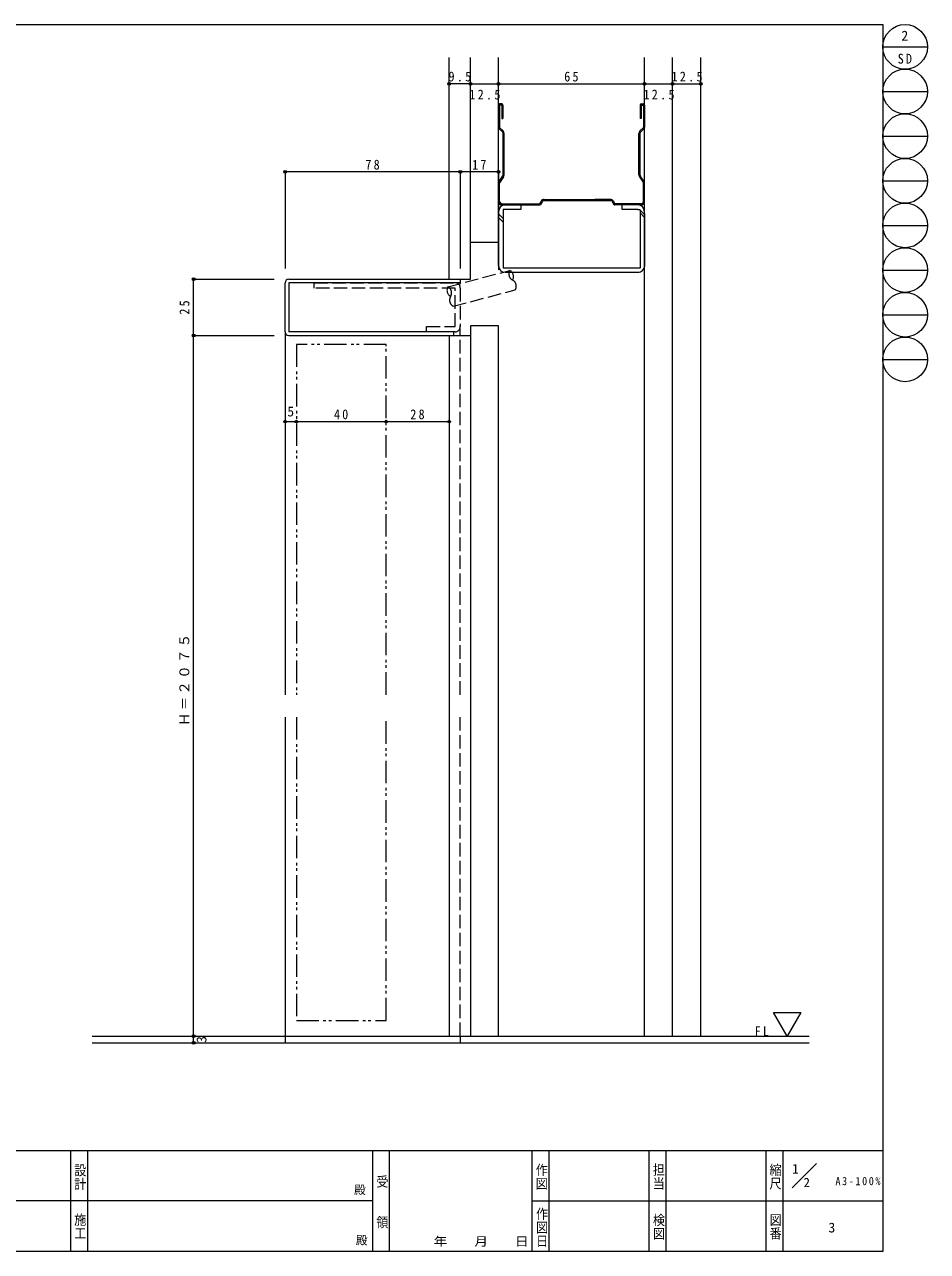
# Model space of a CAD drawing. Units: millimetres on the paper, with parts at other scales. Extents: x 412 to 1654, y -812 to -538.
# Drawn here: x 1452.8 to 1653.8, y -811.7 to -538.5 of the extents above; entities that cross this region are included whole.
import ezdxf
from ezdxf.enums import TextEntityAlignment as Align

# ---------------------------------------------------------------- set-up
doc = ezdxf.new("R2010")
doc.units = ezdxf.units.MM
doc.header["$PDMODE"] = 32
doc.header["$PDSIZE"] = 0.6
doc.linetypes.add('DASHED3', pattern=[4, 3, -1])
doc.linetypes.add('DOUBLE_CHAIN1', pattern=[8.8, 5, -1, 0.6, -0.6, 0.6, -1])
doc.layers.add('1-9_hojyosen', color=7, linetype='Continuous', lineweight=9)
doc.layers.add('F-0', color=5, linetype='Continuous', lineweight=9)
doc.styles.add('@ＭＳ ゴシック', font='')
doc.styles.add('ＭＳ ゴシック', font='')
doc.styles.get('@ＭＳ ゴシック').set_extended_font_data('@MS Gothic')
doc.styles.get('ＭＳ ゴシック').set_extended_font_data('MS Gothic')

msp = doc.modelspace()

# ---------------------------------------------------------------- linework, layer by layer
at = {"layer": '1-9_hojyosen'}
for p, q in [((1547.331, -595.239), (1547.331, -545.88)), ((1552.081, -595.239), (1552.081, -545.88)), ((1558.331, -587.041), (1558.331, -545.88)), ((1590.831, -763.739), (1590.831, -545.88)), ((1597.081, -763.739), (1597.081, -545.88)), ((1603.331, -763.739), (1603.331, -545.88)), ((1558.331, -556.446), (1558.331, -561.464)), ((1558.331, -556.446), (1558.331, -561.464)), ((1559.049, -556.196), (1558.581, -556.196)), ((1558.581, -556.446), (1558.581, -561.464)), ((1559.049, -556.446), (1558.581, -556.446)), ((1559.049, -556.446), (1559.049, -559.418)), ((1559.299, -556.446), (1559.299, -559.418)), ((1589.863, -556.446), (1589.863, -559.418)), ((1590.113, -556.196), (1590.581, -556.196)), ((1590.113, -556.446), (1590.113, -559.418)), ((1590.113, -556.446), (1590.581, -556.446)), ((1590.581, -556.446), (1590.581, -561.464)), ((1590.831, -556.446), (1590.831, -561.464)), ((1559.049, -559.418), (1559.299, -559.418)), ((1590.113, -559.418), (1589.863, -559.418)), ((1559.258, -562.494), (1558.405, -561.641)), ((1559.347, -562.229), (1558.581, -561.464)), ((1559.331, -572.076), (1559.331, -562.671)), ((1589.816, -562.229), (1590.581, -561.464)), ((1589.831, -572.076), (1589.831, -562.671)), ((1589.905, -562.494), (1590.758, -561.641)), ((1559.581, -571.988), (1559.581, -562.795)), ((1589.581, -571.988), (1589.581, -562.795)), ((1558.371, -573.643), (1559.292, -572.211)), ((1559.454, -572.42), (1558.581, -573.778)), ((1589.708, -572.42), (1590.581, -573.778)), ((1590.792, -573.643), (1589.871, -572.211)), ((1558.331, -577.896), (1558.331, -573.778)), ((1558.331, -577.896), (1558.331, -573.778)), ((1558.581, -577.896), (1558.581, -573.778)), ((1590.581, -577.896), (1590.581, -573.778)), ((1559.131, -578.446), (1567.481, -578.446)), ((1559.131, -578.696), (1567.481, -578.696)), ((1567.808, -577.858), (1567.481, -578.446)), ((1568.112, -577.825), (1567.7, -578.568)), ((1568.331, -577.696), (1583.371, -577.696)), ((1568.507, -577.446), (1583.195, -577.446)), ((1583.195, -577.446), (1579.787, -577.446)), ((1583.371, -577.696), (1579.787, -577.696)), ((1583.59, -577.825), (1584.003, -578.568)), ((1583.894, -577.858), (1584.221, -578.446)), ((1590.031, -578.446), (1584.221, -578.446)), ((1590.031, -578.696), (1584.221, -578.696)), ((1590.831, -580.622), (1590.831, -592.422)), ((1558.331, -587.041), (1552.081, -587.041)), ((1511.631, -595.239), (1548.331, -595.239)), ((1545.831, -595.239), (1552.081, -595.239)), ((1549.831, -595.239), (1549.831, -596.039)), ((1510.831, -606.939), (1510.831, -596.039)), ((1511.631, -596.039), (1511.631, -606.939)), ((1549.831, -596.039), (1511.631, -596.039)), ((1558.331, -605.581), (1552.081, -605.581)), ((1552.081, -605.581), (1552.081, -763.739)), ((1558.331, -763.739), (1558.331, -605.581)), ((1510.831, -606.939), (1510.831, -687.739)), ((1548.331, -606.939), (1511.631, -606.939)), ((1511.631, -607.739), (1552.081, -607.739)), ((1547.331, -607.739), (1547.331, -763.739)), ((1548.331, -606.939), (1548.331, -607.739)), ((1510.831, -692.739), (1510.831, -763.739)), ((1467.876, -763.74), (1627.484, -763.739)), ((1467.876, -765.24), (1627.484, -765.239))]:
    msp.add_line(p, q, dxfattribs=at)
at = {"layer": '1-9_hojyosen', "color": 3}
for p, q in [((1552.081, -551.733), (1547.331, -551.733)), ((1552.081, -551.733), (1558.331, -551.733)), ((1558.331, -551.733), (1590.831, -551.733)), ((1590.831, -551.733), (1597.081, -551.733)), ((1597.081, -551.733), (1603.331, -551.733)), ((1549.831, -571.344), (1510.831, -571.344)), ((1510.831, -571.344), (1510.831, -592.832)), ((1558.331, -571.344), (1549.831, -571.344)), ((1549.831, -571.344), (1549.831, -592.832)), ((1558.331, -571.344), (1558.331, -593.152)), ((1558.331, -571.344), (1558.331, -592.832)), ((1558.331, -577.43), (1558.331, -591.578)), ((1490.477, -607.739), (1490.477, -595.239)), ((1490.477, -595.239), (1508.382, -595.239)), ((1490.477, -763.739), (1490.477, -607.739)), ((1490.477, -607.739), (1508.382, -607.739)), ((1510.831, -626.934), (1513.331, -626.934)), ((1513.331, -626.934), (1533.331, -626.934)), ((1533.331, -626.934), (1547.331, -626.934)), ((1490.477, -763.739), (1508.382, -763.739)), ((1490.477, -765.24), (1490.477, -763.74)), ((1490.477, -763.74), (1499.452, -763.74)), ((1490.477, -765.24), (1490.477, -763.74)), ((1490.477, -763.74), (1499.452, -763.74)), ((1490.477, -765.24), (1499.452, -765.24)), ((1490.477, -765.24), (1499.452, -765.24))]:
    msp.add_line(p, q, dxfattribs=at)
at = {"layer": '1-9_hojyosen', "color": 2, "lineweight": 13}
for p, q in [((1559.831, -578.696), (1563.331, -578.696)), ((1563.331, -578.696), (1563.331, -579.696)), ((1589.331, -578.696), (1585.831, -578.696)), ((1585.831, -579.696), (1585.831, -578.696)), ((1558.331, -592.196), (1558.331, -580.196)), ((1559.331, -581.684), (1558.331, -580.684)), ((1559.331, -582.525), (1558.331, -581.525)), ((1563.331, -579.696), (1559.331, -579.696)), ((1559.331, -579.696), (1559.331, -592.696)), ((1569.831, -579.108), (1569.831, -579.108)), ((1589.331, -579.696), (1585.831, -579.696)), ((1589.331, -579.108), (1589.331, -579.108)), ((1589.331, -579.696), (1589.831, -579.696)), ((1590.831, -580.846), (1589.831, -579.846)), ((1589.831, -579.846), (1589.831, -592.696)), ((1590.831, -581.458), (1589.831, -580.458)), ((1590.831, -592.196), (1590.831, -580.196)), ((1559.331, -592.696), (1589.831, -592.696)), ((1559.831, -593.696), (1589.331, -593.696))]:
    msp.add_line(p, q, dxfattribs=at)
at = {"layer": '1-9_hojyosen', "color": 5}
msp.add_line((1563.581, -578.696), (1567.081, -578.696), dxfattribs=at)
at = {"layer": '1-9_hojyosen', "color": 5, "linetype": 'DASHED3'}
for p, q in [((1547.062, -596.922), (1560.884, -593.262)), ((1548.258, -601.26), (1562.065, -597.605))]:
    msp.add_line(p, q, dxfattribs=at)
at = {"layer": '1-9_hojyosen', "linetype": 'DASHED3'}
for p, q in [((1549.831, -597.189), (1549.831, -605.789)), ((1549.831, -687.739), (1549.831, -605.581)), ((1549.831, -763.739), (1549.831, -692.739)), ((1510.831, -763.739), (1510.831, -765.239)), ((1549.831, -763.739), (1549.831, -765.239))]:
    msp.add_line(p, q, dxfattribs=at)
at = {"layer": '1-9_hojyosen', "linetype": 'DOUBLE_CHAIN1'}
for p, q in [((1533.331, -687.739), (1533.331, -609.739)), ((1513.331, -692.739), (1513.331, -760.239)), ((1533.331, -760.239), (1533.331, -692.739)), ((1513.331, -760.239), (1533.331, -760.239))]:
    msp.add_line(p, q, dxfattribs=at)
at = {"layer": '1-9_hojyosen', "linetype": 'DASHED3'}
for points in [[(1548.681, -605.789), (1548.681, -597.189), (1517.331, -597.189), (1517.331, -596.039), (1548.681, -596.039)], [(1548.681, -606.939), (1542.331, -606.939), (1542.331, -605.789), (1548.681, -605.789)]]:
    msp.add_lwpolyline(points, dxfattribs=at)
at = {"layer": '1-9_hojyosen', "linetype": 'DOUBLE_CHAIN1'}
msp.add_lwpolyline([(1533.331, -609.739), (1513.331, -609.739), (1513.331, -687.739)], dxfattribs=at)
at = {"layer": '1-9_hojyosen'}
msp.add_lwpolyline([(1622.574, -763.744), (1619.543, -758.494), (1625.605, -758.494)], close=True, dxfattribs=at)
for centre, radius, start, end in [((1558.581, -556.446), 0.25, 90, 180), ((1559.049, -556.446), 0.25, 0, 90), ((1590.113, -556.446), 0.25, 90, 180), ((1590.581, -556.446), 0.25, 0, 90), ((1558.581, -561.464), 0.25, 180, 224.99716), ((1559.081, -562.671), 0.25, 0, 44.99716), ((1558.781, -562.795), 0.8, 0, 45.00177), ((1590.381, -562.795), 0.8, 134.99823, 180), ((1590.081, -562.671), 0.25, 135.00284, 180), ((1559.081, -572.076), 0.25, 327.2643, 0), ((1558.781, -571.988), 0.8, 327.26477, 0), ((1590.381, -571.988), 0.8, 180, 212.73523), ((1590.081, -572.076), 0.25, 180, 212.7357), ((1558.581, -573.778), 0.25, 147.26863, 180), ((1559.131, -577.896), 0.8, 180, 270), ((1559.131, -577.896), 0.55, 180, 270), ((1567.481, -578.446), 0.25, 270, 330.94501), ((1568.507, -578.246), 0.8, 90, 150.94479), ((1568.331, -577.946), 0.25, 90, 150.94112), ((1583.195, -578.246), 0.8, 29.05521, 90), ((1583.371, -577.946), 0.25, 29.05888, 90), ((1584.221, -578.446), 0.25, 209.05499, 270), ((1590.031, -577.896), 0.55, 270, 0), ((1590.031, -577.896), 0.8, 270, 0), ((1511.631, -596.039), 0.8, 90, 180), ((1511.631, -606.939), 0.8, 180, 270)]:
    msp.add_arc(centre, radius, start, end, dxfattribs=at)
at = {"layer": '1-9_hojyosen', "color": 2, "lineweight": 13}
for centre, start, end in [((1559.831, -580.196), 90, 180), ((1589.331, -580.196), 0, 90), ((1559.831, -592.196), 180, 270), ((1589.331, -592.196), 269.99966, 0)]:
    msp.add_arc(centre, 1.5, start, end, dxfattribs=at)
at = {"layer": '1-9_hojyosen', "color": 5, "linetype": 'DASHED3'}
for centre, radius, start, end in [((1562.131, -594.089), 1.496, 146.45112, 243.96443), ((1562.131, -594.089), 1.496, 146.45112, 243.96443), ((1560.092, -594.644), 1.592, 330.2474, 60.16994), ((1560.092, -594.644), 1.592, 330.2474, 60.16994), ((1560.75, -596.797), 1.544, 328.4196, 61.99501), ((1560.75, -596.797), 1.544, 328.4196, 61.99501), ((1548.456, -597.691), 1.592, 150.24652, 240.16903), ((1548.456, -597.691), 1.592, 150.24652, 240.16903), ((1546.405, -598.266), 1.496, 326.45201, 63.96533), ((1548.979, -599.881), 1.544, 148.42143, 241.99684), ((1548.979, -599.881), 1.544, 148.42143, 241.99684)]:
    msp.add_arc(centre, radius, start, end, dxfattribs=at)
at = {"layer": '1-9_hojyosen', "linetype": 'DASHED3'}
for centre, start, end in [((1548.681, -597.189), 0, 90), ((1548.681, -605.789), 270, 0)]:
    msp.add_arc(centre, 1.15, start, end, dxfattribs=at)
at = {"layer": '1-9_hojyosen', "color": 134}
for p in [(1547.331, -551.733), (1552.081, -551.733), (1558.331, -551.733), (1590.831, -551.733), (1597.081, -551.733), (1603.331, -551.733), (1510.831, -571.344), (1549.831, -571.344), (1558.331, -571.344), (1490.477, -595.239), (1490.477, -607.739), (1510.831, -626.934), (1513.331, -626.934), (1533.331, -626.934), (1547.331, -626.934), (1490.477, -763.739), (1490.477, -763.74), (1490.477, -765.24), (1490.477, -765.24)]:
    msp.add_point(p, dxfattribs=at)
at = {"layer": 'F-0'}
for p, q in [((1251.865, -538.527), (1643.865, -538.527)), ((1643.865, -538.527), (1643.865, -811.69)), ((1643.865, -543.497), (1653.805, -543.497)), ((1643.865, -553.437), (1653.805, -553.437)), ((1643.865, -563.377), (1653.805, -563.377)), ((1643.865, -573.317), (1653.805, -573.317)), ((1643.865, -583.257), (1653.805, -583.257)), ((1643.865, -593.197), (1653.805, -593.197)), ((1643.865, -603.137), (1653.805, -603.137)), ((1643.865, -613.077), (1653.805, -613.077)), ((1397.415, -789.19), (1463.09, -789.19)), ((1463.09, -789.19), (1530.265, -789.19)), ((1530.265, -789.19), (1617.832, -789.19)), ((1534.015, -789.19), (1534.015, -811.69)), ((1565.765, -789.19), (1565.765, -811.69)), ((1569.515, -789.19), (1569.515, -811.69)), ((1591.799, -789.19), (1591.799, -811.69)), ((1595.549, -789.19), (1595.549, -811.69)), ((1617.832, -789.19), (1643.865, -789.19)), ((1629.079, -792.131), (1623.712, -797.498)), ((1463.09, -800.44), (1397.415, -800.44)), ((1530.265, -800.44), (1463.09, -800.44)), ((1565.765, -800.44), (1617.832, -800.44)), ((1617.832, -800.44), (1643.865, -800.44)), ((1643.865, -811.69), (1251.865, -811.69))]:
    msp.add_line(p, q, dxfattribs=at)
for points in [[(1463.09, -789.19), (1463.09, -800.44), (1463.09, -811.69)], [(1466.84, -789.19), (1466.84, -800.44), (1466.84, -811.69)], [(1530.265, -789.19), (1530.265, -800.44), (1530.265, -811.69)], [(1617.832, -789.19), (1617.832, -800.44), (1617.832, -811.69)], [(1621.582, -789.19), (1621.582, -800.44), (1621.582, -811.69)]]:
    msp.add_lwpolyline(points, dxfattribs=at)
for centre in [(1648.835, -543.497), (1648.835, -553.437), (1648.835, -563.377), (1648.835, -573.317), (1648.835, -583.257), (1648.835, -593.197), (1648.835, -603.137), (1648.835, -613.077)]:
    msp.add_circle(centre, 4.97, dxfattribs=at)

# ---------------------------------------------------------------- texts
at = {"layer": '1-9_hojyosen', "style": 'ＭＳ ゴシック'}
for s, p in [('2', (1648.033, -542.752)), ('5', (1511.331, -626.434))]:
    msp.add_text(s, height=2.199, dxfattribs=at).set_placement(p, align=Align.BOTTOM_LEFT)
msp.add_text('3', height=2.199, rotation=90, dxfattribs=at).set_placement((1493.977, -765.24), align=Align.BOTTOM_LEFT)
msp.add_text('3', height=2.199, rotation=90, dxfattribs=at).set_placement((1493.977, -765.24), align=Align.BOTTOM_LEFT)
at = {"layer": '1-9_hojyosen', "char_height": 2.199, "attachment_point": 7, "style": 'ＭＳ ゴシック'}
for s, insert in [('\\T1.36;\\W0.9;SD', (1647.188, -547.269)), ('\\T1.38;\\W0.9;9.5', (1547.206, -551.233)), ('\\T1.36;\\W0.9;65', (1572.956, -551.233)), ('\\T1.38;\\W0.9;12.5', (1596.831, -551.233)), ('\\T1.38;\\W0.9;12.5', (1551.831, -555.239)), ('\\T1.38;\\W0.9;12.5', (1590.581, -555.239)), ('\\T1.36;\\W0.9;78', (1528.706, -570.844)), ('\\T1.36;\\W0.9;17', (1552.456, -570.844)), ('\\T1.36;\\W0.9;40', (1521.706, -626.434)), ('\\T1.36;\\W0.9;28', (1538.706, -626.434)), ('\\T1.36;\\W0.9;FL', (1615.359, -763.743))]:
    msp.add_mtext(s, dxfattribs=dict(at, insert=insert))
at = {"layer": '1-9_hojyosen', "char_height": 2.199, "attachment_point": 7, "rotation": 90, "style": 'ＭＳ ゴシック'}
for s, insert in [('\\T1.36;\\W0.9;25', (1489.561, -603.114)), ('\\T1.17;Ｈ＝２０７５', (1489.538, -694.72))]:
    msp.add_mtext(s, dxfattribs=dict(at, insert=insert))
at = {"layer": 'F-0', "color": 7, "style": '@ＭＳ ゴシック', "width": 1.15}
for s, p in [('作図', (1566.362, -792.019)), ('担当', (1592.4, -791.977)), ('縮尺', (1618.376, -791.992)), ('設計', (1463.659, -792.091)), ('受\u3000\u3000領', (1530.876, -794.605)), ('作図日', (1566.436, -801.791)), ('施工', (1463.649, -803.081)), ('検図', (1592.434, -803.157)), ('図番', (1618.411, -803.125))]:
    msp.add_text(s, height=1.924, rotation=270, dxfattribs=at).set_placement(p, align=Align.BOTTOM_LEFT)
at = {"layer": 'F-0', "color": 7, "style": 'ＭＳ ゴシック'}
for s, height, p in [('1', 2.199, (1623.662, -795.051)), ('殿', 1.924, (1526.163, -799.512)), ('2', 2.082, (1626.235, -797.994)), ('3', 2.199, (1631.784, -808.12)), ('殿', 1.924, (1526.556, -810.728))]:
    msp.add_text(s, height=height, dxfattribs=at).set_placement(p, align=Align.BOTTOM_LEFT)
at = {"layer": 'F-0', "color": 7, "style": 'ＭＳ ゴシック', "width": 1.15}
msp.add_text('年\u3000\u3000月\u3000\u3000日', height=1.924, dxfattribs=at).set_placement((1543.907, -811.002), align=Align.BOTTOM_LEFT)
at = {"layer": 'F-0', "color": 7, "insert": (1633.33, -796.965), "char_height": 1.822, "attachment_point": 7, "style": 'ＭＳ ゴシック'}
msp.add_mtext('\\T1.33;\\W0.9;A3-100%', dxfattribs=at)

doc.saveas('drawing.dxf')
